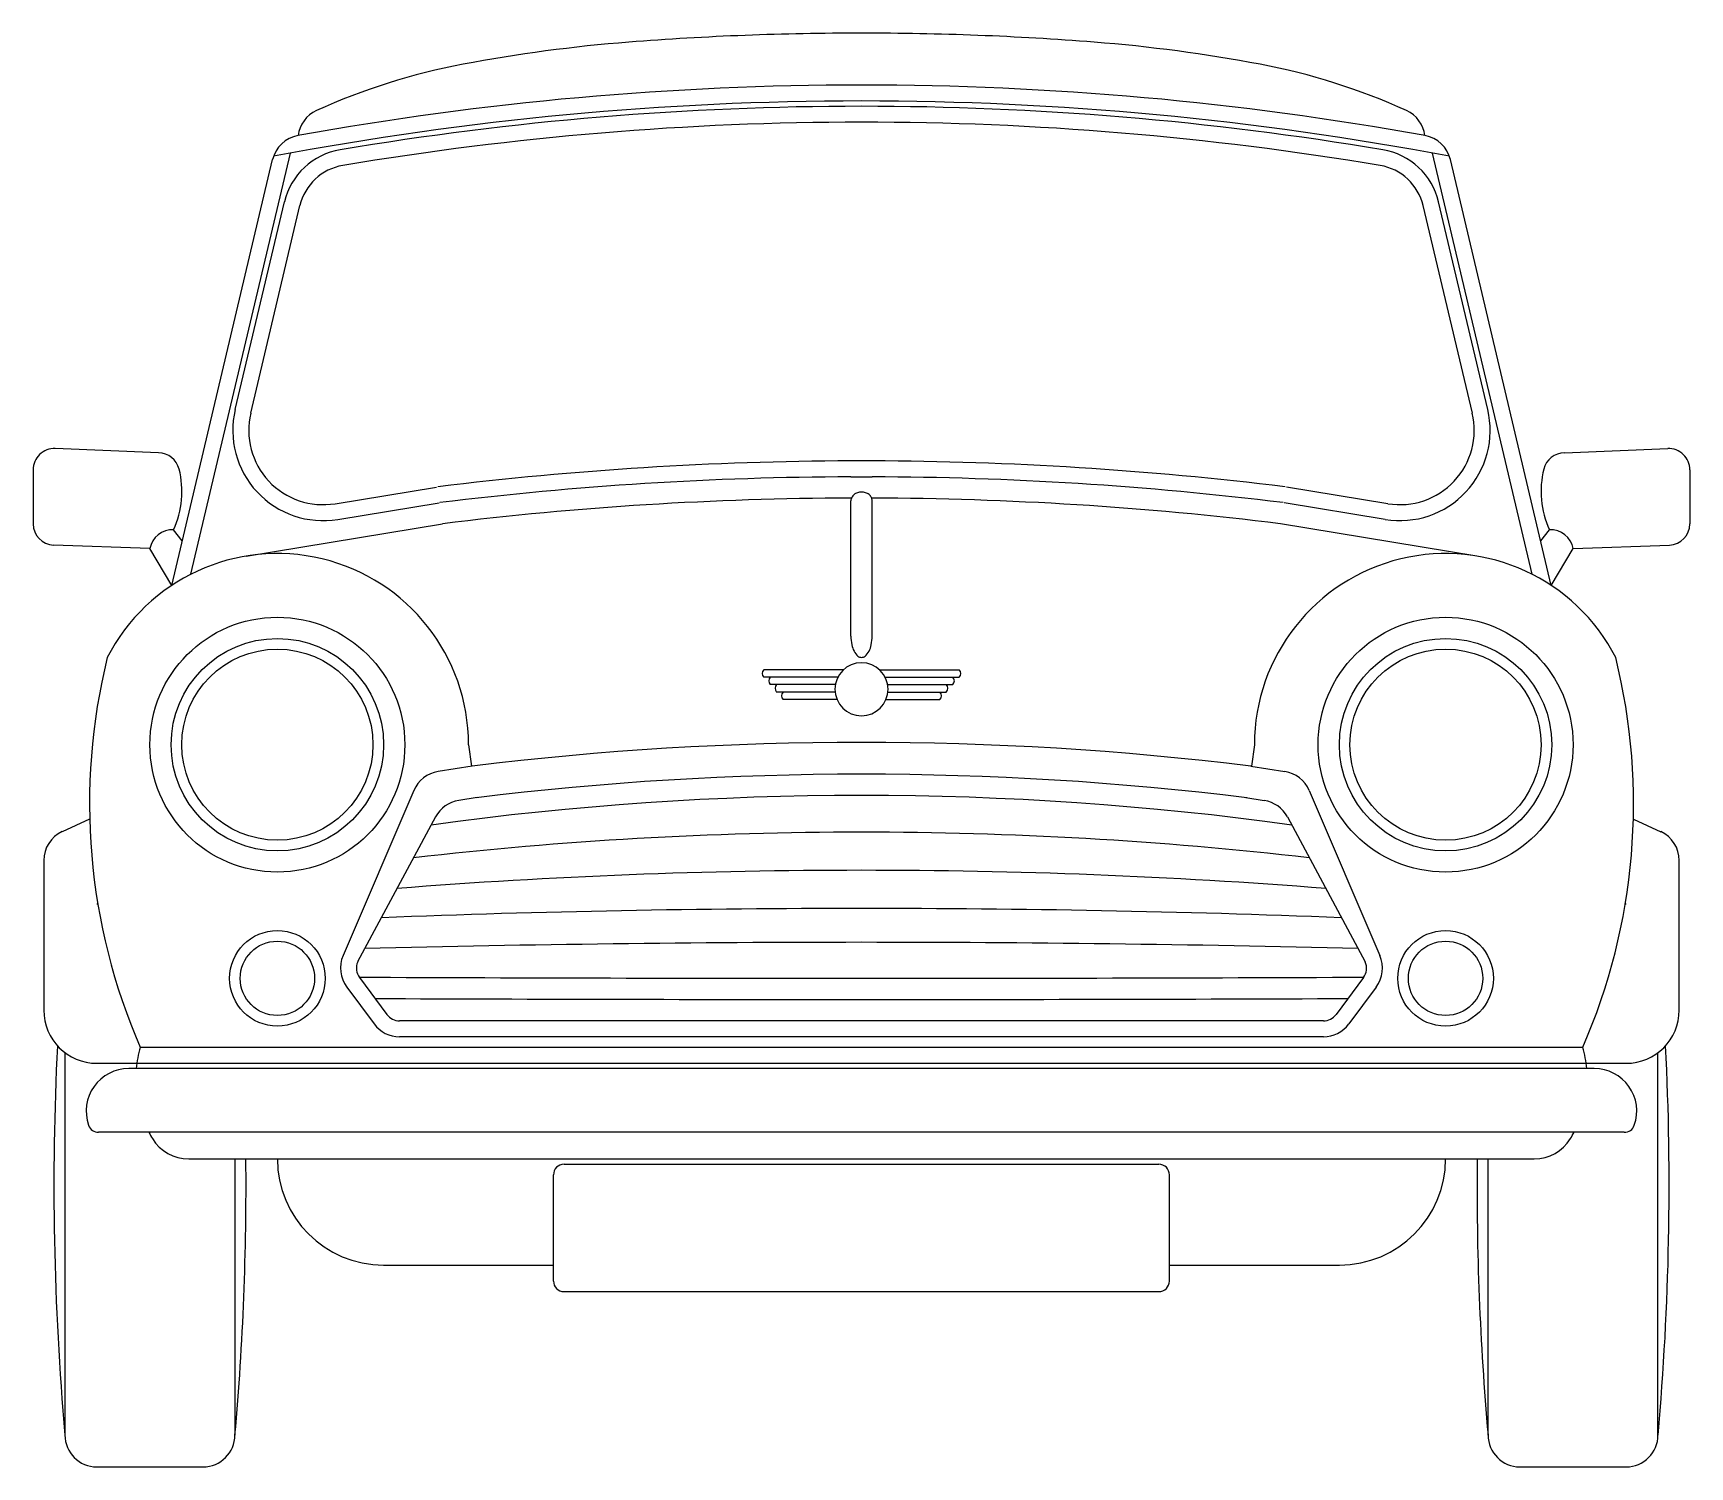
# Model space of a CAD drawing. Extents: x -78 to 78, y 0 to 135.
import ezdxf

# ---------------------------------------------------------------- set-up
doc = ezdxf.new("R2010")
doc.units = 0
doc.header["$LTSCALE"] = 50
doc.header["$MEASUREMENT"] = 0
doc.layers.get('0').update_dxf_attribs({"linetype": 'CONTINUOUS'})

msp = doc.modelspace()

# ---------------------------------------------------------------- linework, layer by layer
at = {"color": 0, "linetype": 'ByBlock'}
for p, q in [((-63.32, 84.05), (-53.92, 123.7)), ((63, 84.05), (53.61, 123.7)), ((-65.11, 83), (-55.61, 123.1)), ((64.79, 83), (55.29, 123.1)), ((-59.13, 99.56), (-54.5, 119.11)), ((-57.67, 99.21), (-53.04, 118.76)), ((57.36, 99.21), (52.72, 118.76)), ((58.81, 99.56), (54.18, 119.11)), ((-66.35, 95.47), (-76.07, 95.88)), ((66.03, 95.47), (75.76, 95.88)), ((-78.16, 93.88), (-78.16, 88.79)), ((0.85, 94.72), (-1.17, 94.72)), ((77.84, 93.88), (77.84, 88.79)), ((-49.72, 90.69), (-40.18, 92.26)), ((-1.16, 93.22), (0.85, 93.22)), ((49.4, 90.69), (39.87, 92.26)), ((-49.48, 89.21), (-39.94, 90.78)), ((-1.11, 91.22), (-1.16, 91.22)), ((-1.16, 78.22), (-1.16, 90.97)), ((0.84, 91.22), (0.79, 91.22)), ((0.84, 78.22), (0.84, 90.97)), ((49.16, 89.21), (39.63, 90.78)), ((-64.11, 87.2), (-64.93, 88.24)), ((-58.09, 85.76), (-39.62, 88.81)), ((57.77, 85.76), (39.3, 88.81)), ((63.8, 87.2), (64.62, 88.24)), ((-67.17, 86.47), (-76.23, 86.8)), ((-65.11, 83), (-67.17, 86.47)), ((64.79, 83), (66.85, 86.47)), ((66.85, 86.47), (75.91, 86.8)), ((-1.85, 75.06), (-9.36, 75.06)), ((1.54, 75.06), (9.04, 75.06)), ((-2.38, 74.36), (-9.36, 74.36)), ((-2.62, 73.66), (-8.75, 73.66)), ((2.07, 74.36), (9.04, 74.36)), ((2.3, 73.66), (8.44, 73.66)), ((-2.64, 72.96), (-8.15, 72.96)), ((-2.46, 72.26), (-7.54, 72.26)), ((2.15, 72.26), (7.23, 72.26)), ((2.33, 72.96), (7.83, 72.96)), ((-37.16, 68), (-36.87, 65.97)), ((36.84, 68), (36.55, 65.97)), ((-36.81, 65.98), (-40.02, 65.48)), ((36.5, 65.98), (39.7, 65.48)), ((72.36, 67), (72.36, 67)), ((-42.31, 63.7), (-48.98, 48.14)), ((-36.35, 63.02), (-38.08, 62.75)), ((36.03, 63.02), (37.77, 62.75)), ((42, 63.7), (48.66, 48.14)), ((-72.84, 61), (-75.42, 59.81)), ((-40.26, 61.2), (-47.6, 47.55)), ((39.94, 61.2), (47.28, 47.55)), ((72.52, 61), (75.1, 59.81)), ((-77.16, 57.09), (-77.16, 43)), ((76.84, 43), (76.84, 57.09)), ((-72.16, 53), (-72.08, 53)), ((71.76, 53), (71.84, 53)), ((-47.42, 46.07), (-44.85, 42.61)), ((47.11, 46.07), (44.54, 42.61)), ((-48.63, 45.17), (-46.06, 41.71)), ((48.31, 45.17), (45.74, 41.71)), ((43.33, 42), (-43.65, 42)), ((-75.16, 39), (-75.16, 3)), ((67.76, 39.5), (-68.08, 39.5)), ((43.33, 40.5), (-43.65, 40.5)), ((74.84, 3), (74.84, 39)), ((-72.16, 38), (71.84, 38)), ((68.84, 37.5), (-69.16, 37.5)), ((71.67, 31.5), (-71.99, 31.5)), ((-63.51, 29), (63.19, 29)), ((-59.16, 29), (-59.16, 3)), ((-28.16, 28.5), (27.84, 28.5)), ((58.84, 3), (58.84, 29)), ((-29.16, 17.5), (-29.16, 27.5)), ((28.84, 17.5), (28.84, 27.5)), ((-45.16, 19), (-29.16, 19)), ((28.84, 19), (44.84, 19)), ((-28.16, 16.5), (27.84, 16.5)), ((-72.16, 0), (-62.16, 0)), ((61.84, 0), (71.84, 0))]:
    msp.add_line(p, q, dxfattribs=at)
for points in [[(-0.16, 135, 0.019477), (-22.06, 134.15, 0.027097), (-37.68, 132.07, 0.060247), (-51.49, 127.7, 0.261256), (-53.2, 125.36, 0.294019)], [(52.89, 125.36, 0.261256), (51.17, 127.7, 0.060247), (37.37, 132.07, 0.027097), (21.74, 134.15, 0.019477), (-0.16, 135, 0.019477)], [(0.84, 90.97, 0.116835), (0.77, 91.27, 0.104294), (0.55, 91.55, 0.090382), (0.23, 91.73, 0.082522), (-0.16, 91.79, 0.082522), (-0.55, 91.73, 0.090382), (-0.86, 91.55, 0.104294), (-1.08, 91.27, 0.116835), (-1.16, 90.97, 0.116835)], [(-1.16, 78.22, 0.051139), (-1.07, 77.41, 0.064989), (-0.86, 76.81, 0.104221), (-0.5, 76.34, 0.174603), (-0.16, 76.22, 0.174603), (0.18, 76.34, 0.104221), (0.55, 76.81, 0.064989), (0.76, 77.41, 0.051139), (0.84, 78.22, 0.051139)]]:
    msp.add_lwpolyline(points, format="xyb", dxfattribs=at)
for centre, radius in [((-55.16, 68), 12), ((54.84, 68), 12), ((-55.16, 68), 10), ((54.84, 68), 10), ((-55.16, 68), 9), ((54.84, 68), 9), ((-55.16, 46), 4.5), ((54.84, 46), 4.5), ((-55.16, 46), 3.5), ((54.84, 46), 3.5)]:
    msp.add_circle(centre, radius, dxfattribs=at)
for centre, radius, start, end in [((-0.16, -168.11), 298.22, 79.7502, 100.2498), ((-0.16, -168.11), 296.72, 79.2472, 100.7528), ((-0.16, -168.11), 296.22, 80.4603, 99.5397), ((-0.16, -168.11), 294.72, 80.4603, 99.5397), ((-52.69, 122.4), 3, 100.2498, 166.6713), ((52.37, 122.4), 3, 13.3287, 79.7502), ((-48.17, 117.61), 6.5, 99.5397, 166.6713), ((47.86, 117.61), 6.5, 13.3287, 80.4603), ((-48.17, 117.61), 5, 99.5397, 166.6713), ((47.86, 117.61), 5, 13.3287, 80.4603), ((-50.86, 97.6), 8.5, 166.6713, 279.3653), ((-50.86, 97.6), 7, 166.6713, 279.3653), ((50.54, 97.6), 8.5, 260.6347, 13.3287), ((50.54, 97.6), 7, 260.6347, 13.3287), ((-76.16, 93.88), 2, 87.5992, 180), ((-66.35, 93.47), 2, 13.8563, 90), ((66.03, 93.47), 2, 90, 166.1437), ((75.84, 93.88), 2, 0, 92.4008), ((-72.9, 91.86), 8.75, 335.5833, 13.8563), ((-0.16, -232.83), 327.55, 90.1768, 96.9939), ((-0.16, -232.83), 327.55, 83.0061, 89.8232), ((72.58, 91.86), 8.75, 166.1437, 204.4167), ((-0.16, -232.83), 326.05, 90.1768, 96.9939), ((-0.16, -232.83), 326.05, 83.0061, 89.8232), ((-0.16, -232.83), 324.05, 90.1768, 96.9939), ((-0.16, -232.83), 324.05, 83.0061, 89.8232), ((-76.16, 88.79), 2, 180, 267.9666), ((-65.03, 86.07), 2.17, 87.2776, 169.3968), ((64.72, 86.07), 2.17, 10.6032, 92.7224), ((75.84, 88.79), 2, 272.0334, 0), ((-55.16, 68), 18, 0, 152.9193), ((54.84, 68), 18, 27.0807, 180), ((-15.46, 62.44), 57.39, 166.1303, 203.5546), ((-9.01, 74.71), 0.495, 135, 225), ((-0.16, 73.22), 2.5, 90, 270), ((-0.16, 73.22), 2.5, 270, 90), ((8.69, 74.71), 0.495, 315, 45), ((15.15, 62.44), 57.39, 336.4454, 13.8697), ((-8.4, 74.01), 0.495, 135, 225), ((-7.8, 73.31), 0.495, 135, 225), ((7.48, 73.31), 0.495, 315, 45), ((8.09, 74.01), 0.495, 315, 45), ((-7.19, 72.61), 0.495, 135, 225), ((6.88, 72.61), 0.495, 315, 45), ((-0.16, -232.83), 301.05, 83.0061, 96.9939), ((-39.55, 62.51), 3, 98.9176, 156.7972), ((-0.16, -232.83), 298.05, 83.0061, 96.9939), ((39.24, 62.51), 3, 23.2028, 81.0824), ((-0.16, -232.83), 296.05, 82.1345, 97.8655), ((-37.62, 59.78), 3, 98.9176, 151.7312), ((37.3, 59.78), 3, 28.2688, 81.0824), ((-74.16, 57.09), 3, 114.8528, 180), ((-0.16, -310.86), 370.62, 83.4666, 96.5334), ((73.84, 57.09), 3, 0, 65.1472), ((-0.16, -503.57), 559.74, 85.5197, 94.4803), ((-0.16, -1124.68), 1177.26, 87.79956, 92.20044), ((-0.16, -1785.02), 1834.41, 88.53903, 91.46097), ((-46.22, 46.96), 3, 156.7972, 216.62), ((-46.22, 46.96), 1.5, 156.7972, 216.62), ((45.9, 46.96), 1.5, 323.38, 23.2028), ((45.9, 46.96), 3, 323.38, 23.2028), ((-0.16, 11689.13), 11643.12, 269.767266, 270.232734), ((-0.16, 11689.13), 11645.12, 269.774637, 270.225363), ((-72.16, 43), 5, 180, 270), ((-43.65, 43.5), 1.5, 216.62, 270), ((43.33, 43.5), 1.5, 270, 323.38), ((71.84, 43), 5, 270, 0), ((-43.65, 43.5), 3, 216.62, 270), ((43.33, 43.5), 3, 270, 323.38), ((189.26, 26.5), 265.46, 177.1589, 185.0789), ((-57.77, 36.51), 10.73, 163.8263, 174.7113), ((57.45, 36.51), 10.73, 5.2887, 16.1737), ((-189.57, 26.5), 265.46, 354.9211, 2.8411), ((-69.16, 33.5), 4, 90, 199.4712), ((68.84, 33.5), 4, 340.5288, 90), ((-71.99, 32.5), 1, 199.4712, 270), ((-57.77, 36.51), 10.73, 207.8367, 211.4688), ((57.45, 36.51), 10.73, 328.5312, 332.1633), ((71.67, 32.5), 1, 270, 340.5288), ((-63.51, 33), 4, 211.4688, 270), ((63.19, 33), 4, 270, 328.5312), ((-323.57, 26.5), 265.46, 354.9211, 0.5396), ((-45.16, 29), 10, 180, 270), ((-28.16, 27.5), 1, 90, 180), ((27.84, 27.5), 1, 0, 90), ((44.84, 29), 10, 270, 0), ((323.26, 26.5), 265.46, 179.4604, 185.0789), ((-28.16, 17.5), 1, 180, 270), ((27.84, 17.5), 1, 270, 0), ((-72.16, 3), 3, 180, 270), ((-62.16, 3), 3, 270, 0), ((61.84, 3), 3, 180, 270), ((71.84, 3), 3, 270, 0)]:
    msp.add_arc(centre, radius, start, end, dxfattribs=at)

doc.saveas('drawing.dxf')
